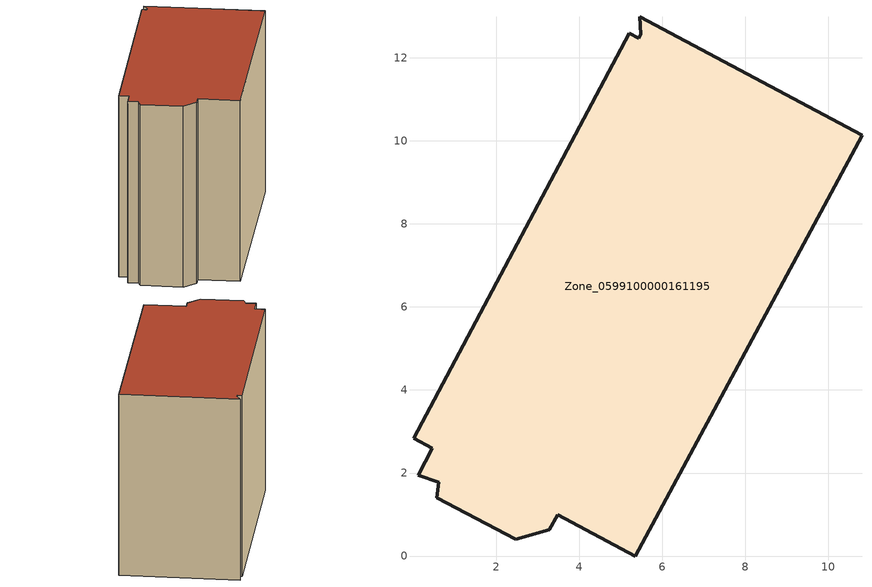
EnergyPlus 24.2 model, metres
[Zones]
Zone_0599100000161195
 floor ground (C_G): 5.35,0 3.48,1 3.28,0.63 2.47,0.41 0.57,1.41 0.62,1.78 0.13,1.95 0.46,2.6 0.01,2.84 5.2,12.6 5.43,12.48 5.48,12.57 5.46,12.98 10.81,10.14 z0
 wall outside (C_F): 5.2,12.6 0.01,2.84 0.46,2.6 0.13,1.95 0.62,1.78 0.57,1.41 2.47,0.41 3.28,0.63 3.48,1 5.35,0 10.81,10.14 5.46,12.98 5.48,12.57 5.43,12.48 5.2,12.6 z0:9.73
 roof outside (C_R): 3.28,0.63 3.48,1 5.35,0 10.81,10.14 5.46,12.98 5.48,12.57 5.43,12.48 5.2,12.6 0.01,2.84 0.46,2.6 0.13,1.95 0.62,1.78 0.57,1.41 2.47,0.41 z9.73
[BUILDING]
Pand.0599100000161195: North Axis=0; Terrain=City; Loads Convergence Tolerance Value=0.04; Temperature Convergence Tolerance Value=0.4; Solar Distribution=FullExterior; Maximum Number of Warmup Days=25; Minimum Number of Warmup Days=1
[Site:Location]
Rotterdam.The.Hague.AP_ZH_NLD Design_Conditions: Latitude=51.96; Longitude=4.45; Time Zone=1; Elevation=-4.5
[SITE:GROUNDTEMPERATURE:BUILDINGSURFACE]
18, 18, 18, 18, 18, 18, 18, 18, 18, 18, 18, 18
[MATERIAL] Thermal Absorptance=0.9; Solar Absorptance=0.7; Visible Absorptance=0.7
Name | Roughness | Thickness | Conductivity | Density | Specific Heat
G.TC.1946 | MediumSmooth | 0.15 | 1 | 540 | 1210
F.TC.1946 | Rough | 0.3 | 0.857143 | 1920 | 840
R.TC.1946 | MediumRough | 0.2 | 0.909091 | 1500 | 1000
[CONSTRUCTION]
C_G: G.TC.1946
C_F: F.TC.1946
C_R: R.TC.1946
[ZONE]
Zone_0599100000161195: Type=1; Multiplier=1; Ceiling Height=Autocalculate; Volume=Autocalculate; Floor Area=autocalculate; Part of Total Floor Area=Yes
[ZONEINFILTRATION:DESIGNFLOWRATE]
Infil_Zone_0599100000161195: Zone or ZoneList or Space or SpaceList=Zone_0599100000161195; Schedule=AlwaysOn; Design Flow Rate Calculation Method=Flow/Area; Flow Rate per Floor Area=0.003; Constant Term Coefficient=1; Temperature Term Coefficient=0; Velocity Term Coefficient=0; Velocity Squared Term Coefficient=0
[HVACTEMPLATE:ZONE:IDEALLOADSAIRSYSTEM]
Zone_0599100000161195: Maximum Heating Supply Air Temperature=50; Minimum Cooling Supply Air Temperature=13; Maximum Heating Supply Air Humidity Ratio=0.0156; Minimum Cooling Supply Air Humidity Ratio=0.0077; Heating Limit=NoLimit; Cooling Limit=NoLimit; Dehumidification Control Type=ConstantSensibleHeatRatio; Cooling Sensible Heat Ratio=0.7; Dehumidification Setpoint=60; Humidification Control Type=None; Humidification Setpoint=30; Outdoor Air Method=None; Outdoor Air Flow Rate per Person=0.00944; Outdoor Air Flow Rate per Zone Floor Area=0; Outdoor Air Flow Rate per Zone=0; Demand Controlled Ventilation Type=None; Outdoor Air Economizer Type=NoEconomizer; Heat Recovery Type=None; Sensible Heat Recovery Effectiveness=0.7; Latent Heat Recovery Effectiveness=0.65
[ZONECONTROL:THERMOSTAT]
ThermostatControl_Zone_0599100000161195: Zone or ZoneList=Zone_0599100000161195; Control Type Schedule=DualSetpointControlType; Control 1=Thermostat_Zone_0599100000161195; Temperature Difference Between Cutout And Setpoint=0
[THERMOSTATSETPOINT:DUALSETPOINT]
Thermostat_Zone_0599100000161195: Heating Setpoint Temperature Schedule=HeatingSetpoint_Zone_0599100000161195; Cooling Setpoint Temperature Schedule=CoolingSetpoint_Zone_0599100000161195
[SCHEDULE:COMPACT]
HeatingSetpoint_Zone_0599100000161195: Through: 12/31, For: AllDays, Until: 24:00, 21
CoolingSetpoint_Zone_0599100000161195: Through: 12/31, For: AllDays, Until: 24:00, 24
DualSetpointControlType: Through: 12/31, For: AllDays, Until: 24:00, 4
AlwaysOn: Through: 12/31, For: AllDays, Until: 24:00, 1
